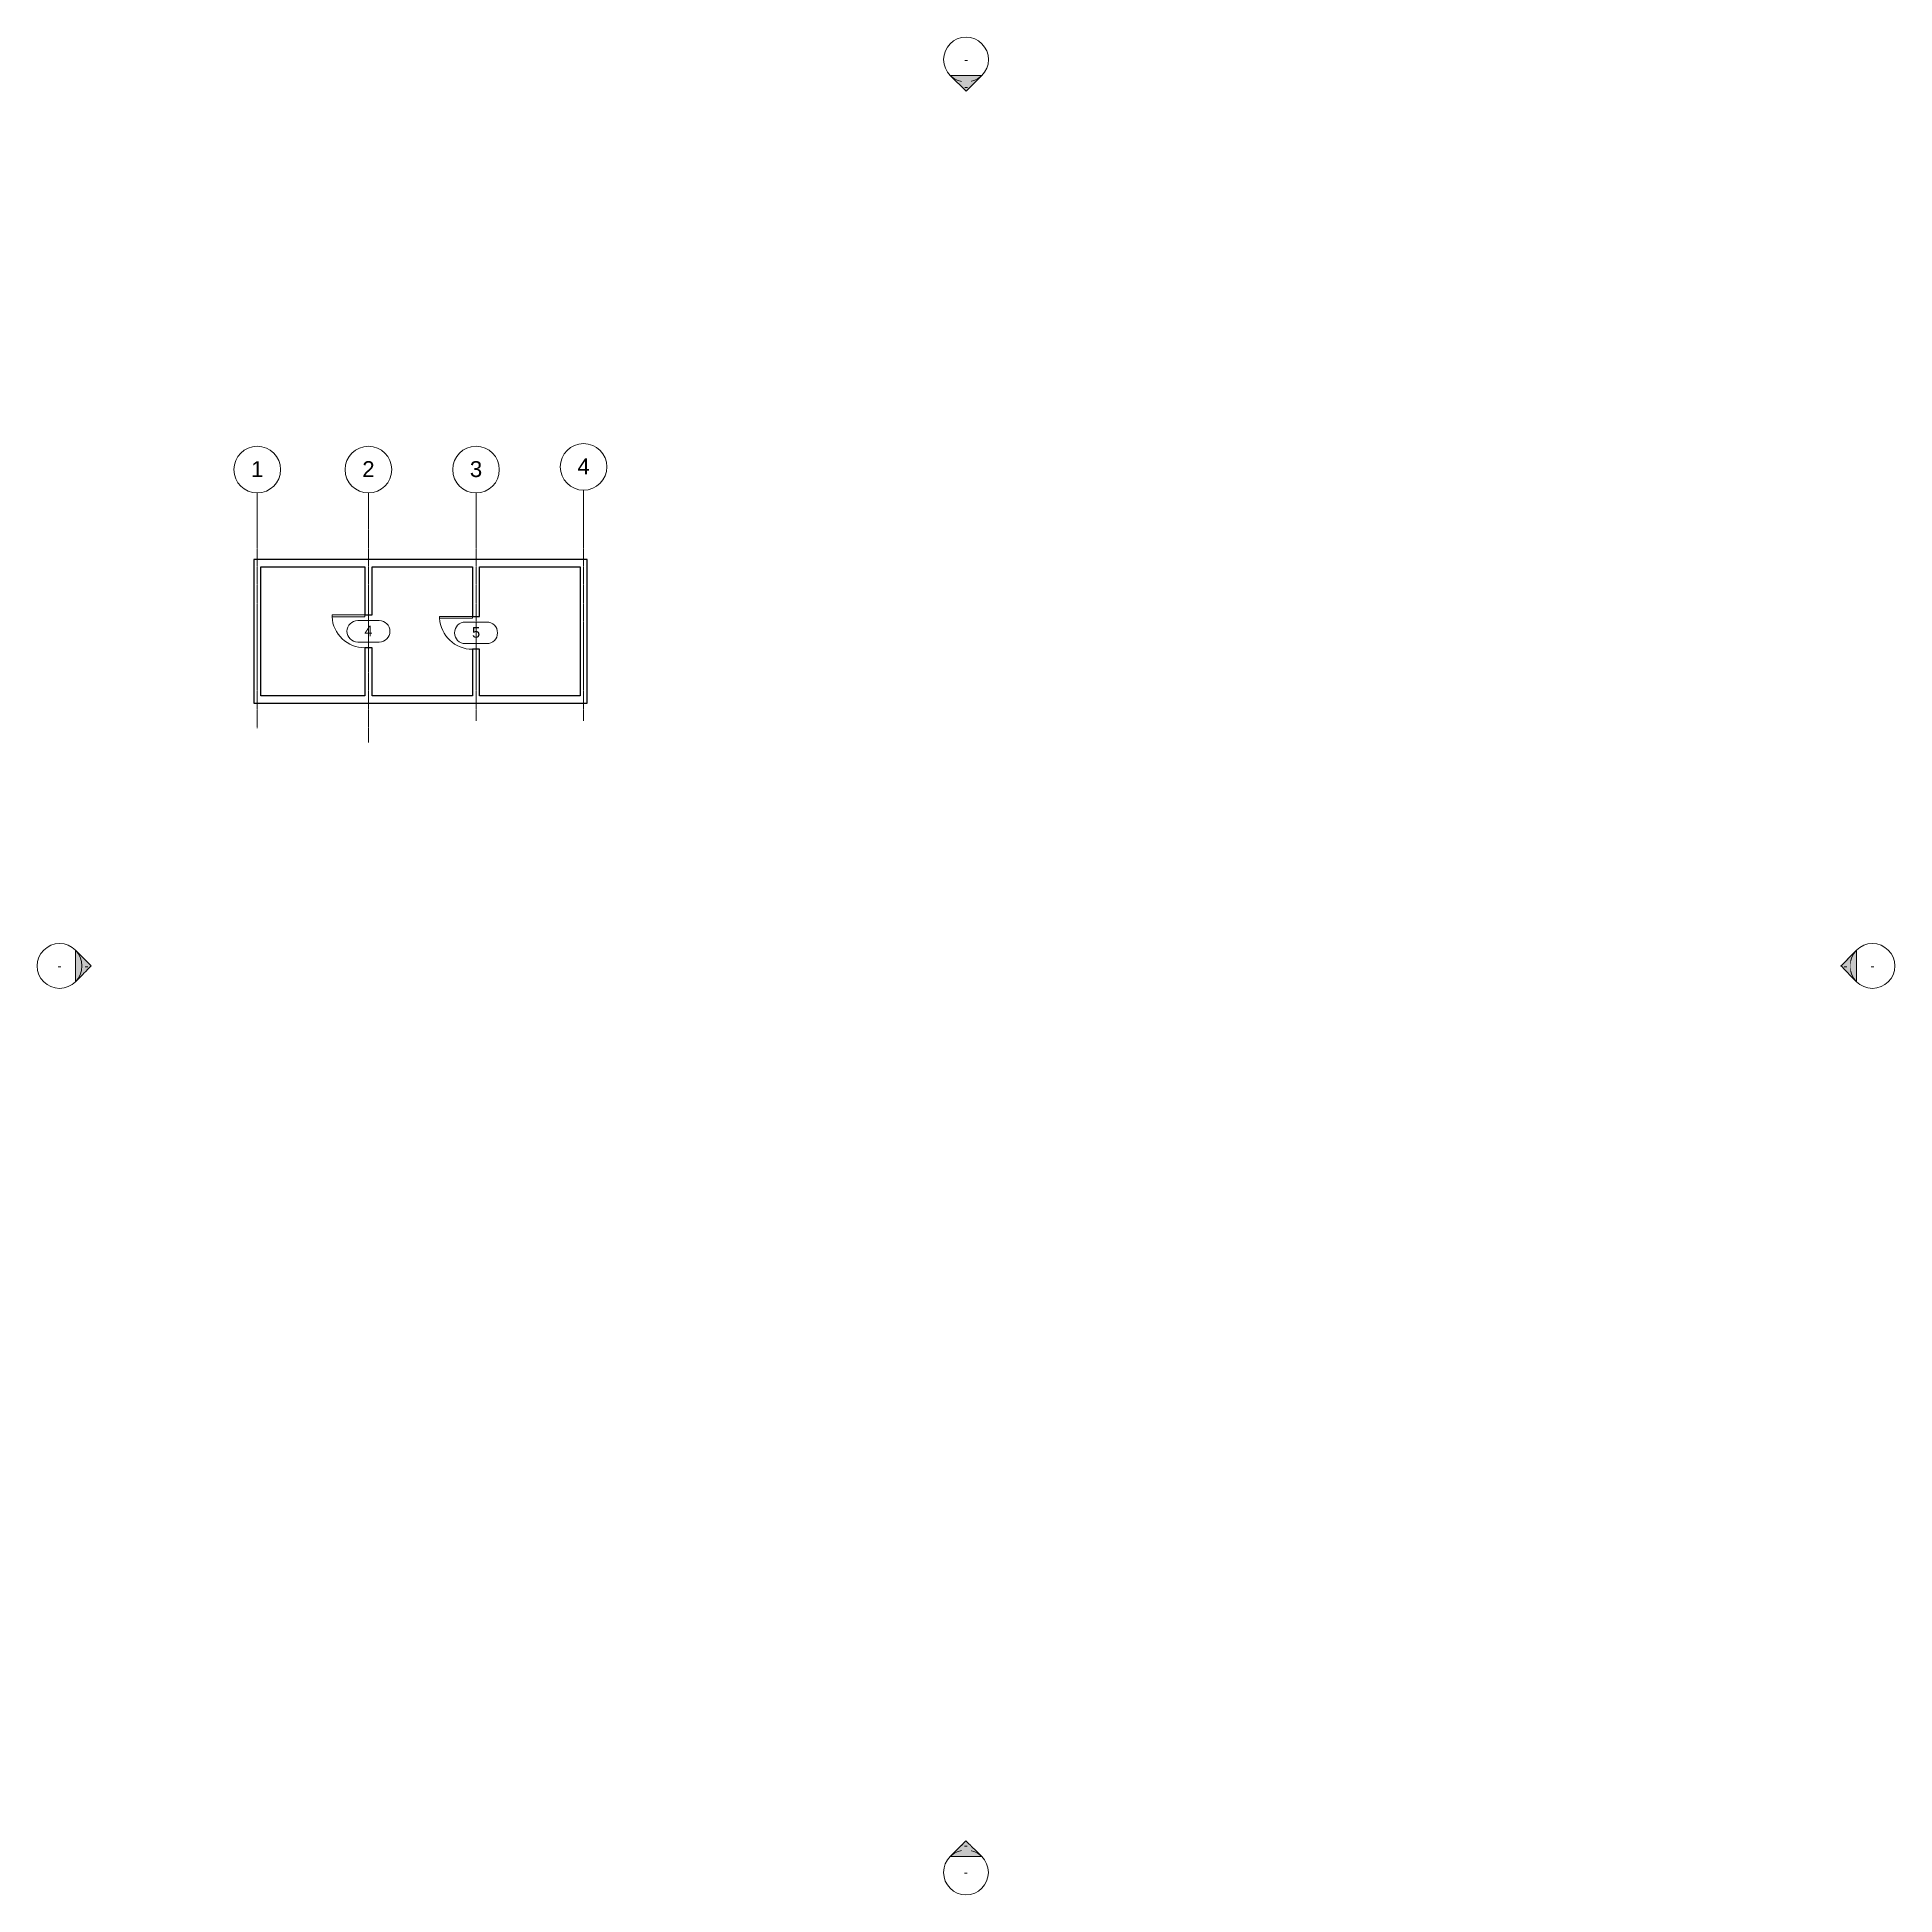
# Model space of a CAD drawing. Header units: millimetres. Extents: x -25902 to 25903, y -25902 to 25900.
import ezdxf

# ---------------------------------------------------------------- set-up
doc = ezdxf.new("R2010")
doc.units = ezdxf.units.MM
doc.linetypes.add('Grid Line', pattern=[22.225, 12.7, -3.175, 3.175, -3.175])
for name, color, linetype, lineweight in [('A-ANNO-SYMB', 6, 'Continuous', 9), ('A-DOOR', 1, 'Continuous', 9), ('A-DOOR-IDEN', 6, 'Continuous', 9), ('A-WALL', 2, 'Continuous', 9), ('S-GRID', 1, 'Continuous', 9)]:
    doc.layers.add(name, color=color, linetype=linetype, lineweight=lineweight)

# ---------------------------------------------------------------- blocks, each defined once
blk = doc.blocks.new('M_Single-Flush - 0915 x 2134mm_1-0-Level 1')
at = {"layer": 'A-DOOR', "lineweight": 18}
for p, q in [((406, 100), (406, 1015)), ((458, 1015), (406, 1015)), ((458, 100), (458, 1015)), ((458, 100), (406, 100))]:
    blk.add_line(p, q, dxfattribs=at)
at = {"layer": 'A-DOOR'}
blk.add_arc((458, 100), 917, 93.1893, 180, dxfattribs=at)
blk = doc.blocks.new('M_Door Tag - M_Door Tag_1-2975-Level 1')
at = {"layer": 'A-DOOR-IDEN'}
for p, q in [((-3, 3), (3, 3)), ((-3, -3), (3, -3))]:
    blk.add_line(p, q, dxfattribs=at)
for centre, start, end in [((-3, 0), 90, 270), ((3, 0), 270, 90)]:
    blk.add_arc(centre, 3, start, end, dxfattribs=at)
blk = doc.blocks.new('Grid - M_Grid Head - Circle_1-11506-Level 1')
at = {"layer": 'S-GRID'}
blk.add_circle((0, 0), 6.5, dxfattribs=at)

msp = doc.modelspace()

# ---------------------------------------------------------------- linework, layer by layer
at = {"layer": 'A-ANNO-SYMB'}
for centre in [(2, 25275), (-25277, 0), (25278, 0), (0, -25277)]:
    msp.add_circle(centre, 625, dxfattribs=at)
at = {"layer": 'A-WALL', "lineweight": 25}
for p, q in [((-10563, 11332), (-19863, 11332)), ((-19863, 11332), (-19863, 7332)), ((-19663, 11132), (-16763, 11132)), ((-19663, 7532), (-19663, 11132)), ((-16763, 11132), (-16763, 9789)), ((-16563, 11132), (-13763, 11132)), ((-16563, 9789), (-16563, 11132)), ((-13763, 11132), (-13763, 9747)), ((-13563, 11132), (-10763, 11132)), ((-13563, 9747), (-13563, 11132)), ((-10763, 11132), (-10763, 7532)), ((-10563, 7332), (-10563, 11332)), ((-16763, 9789), (-16563, 9789)), ((-13763, 9747), (-13563, 9747)), ((-16763, 8874), (-16763, 7532)), ((-16563, 8874), (-16763, 8874)), ((-16563, 7532), (-16563, 8874)), ((-13763, 8832), (-13763, 7532)), ((-13563, 8832), (-13763, 8832)), ((-13563, 7532), (-13563, 8832)), ((-19863, 7332), (-10563, 7332)), ((-16763, 7532), (-19663, 7532)), ((-13763, 7532), (-16563, 7532)), ((-10763, 7532), (-13563, 7532))]:
    msp.add_line(p, q, dxfattribs=at)
at = {"layer": 'S-GRID', "linetype": 'Grid Line'}
for p, q in [((-19763, 6632), (-19763, 13190)), ((-16663, 6232), (-16663, 13190)), ((-13663, 6832), (-13663, 13190)), ((-10663, 6832), (-10663, 13268))]:
    msp.add_line(p, q, dxfattribs=at)

# ---------------------------------------------------------------- block references
at = {"layer": 'A-DOOR', "rotation": 89.99999999999991}
for p in [(-16663, 9332), (-13663, 9289)]:
    msp.add_blockref('M_Single-Flush - 0915 x 2134mm_1-0-Level 1', p, dxfattribs=at)
at = {"layer": 'A-DOOR-IDEN', "xscale": 99.99999999999991, "yscale": 99.99999999999991, "zscale": 99.99999999999991}
for p in [(-16663, 9332), (-13663, 9289)]:
    msp.add_blockref('M_Door Tag - M_Door Tag_1-2975-Level 1', p, dxfattribs=at)
at = {"layer": 'S-GRID', "xscale": 99.99999999999991, "yscale": 99.99999999999991, "zscale": 99.99999999999991}
for p in [(-10663, 13918), (-19763, 13840), (-16663, 13840), (-13663, 13840)]:
    msp.add_blockref('Grid - M_Grid Head - Circle_1-11506-Level 1', p, dxfattribs=at)

# ---------------------------------------------------------------- texts
at = {"layer": 'A-DOOR-IDEN', "char_height": 295.06, "width": 273.6, "attachment_point": 2, "line_spacing_factor": 0.938532}
for s, insert in [('\\fArial|b0|i0|c0|p34|;4', (-16662, 9490)), ('\\fArial|b0|i0|c0|p34|;5', (-13662, 9448))]:
    msp.add_mtext(s, dxfattribs=dict(at, insert=insert))

# ---------------------------------------------------------------- next in the draw order: texts
at = {"layer": 'A-ANNO-SYMB', "char_height": 245.88, "width": 138.46, "attachment_point": 1, "line_spacing_factor": 0.938532, "bg_fill": 3, "box_fill_scale": 1.25, "bg_fill_color": 7}
for insert, bg_fill_transparency in [((-56, 25401), 972060), ((-56, 24647), 960700), ((-25334, 127), 954316), ((-24580, 127), 956364), ((24466, 127), 5505103), ((25220, 127), 5505103), ((-58, -24396), 5505103), ((-58, -25151), 1328832)]:
    msp.add_mtext('\\fArial|b0|i0|c0|p34|;-', dxfattribs=dict(at, insert=insert, bg_fill_transparency=bg_fill_transparency))
at = {"layer": 'S-GRID', "char_height": 442.59, "width": 410.36, "attachment_point": 2, "line_spacing_factor": 0.938532, "bg_fill": 3, "box_fill_scale": 1.25, "bg_fill_color": 7}
for s, insert, bg_fill_transparency in [('\\fArial|b0|i0|c0|p34|;1', (-19763, 14076), 1329348), ('\\fArial|b0|i0|c0|p34|;2', (-16663, 14076), 5505103), ('\\fArial|b0|i0|c0|p34|;3', (-13663, 14076), 1329348), ('\\fArial|b0|i0|c0|p34|;4', (-10663, 14154), 5505103)]:
    msp.add_mtext(s, dxfattribs=dict(at, insert=insert, bg_fill_transparency=bg_fill_transparency))

# ---------------------------------------------------------------- next in the draw order: hatches: boundary and pattern name
at = {"layer": 'A-ANNO-SYMB'}
for points in [[(-440, 24833), (444, 24833), (2, 24391)], [(-24835, -442), (-24835, 442), (-24393, 0)], [(24836, 442), (24836, -442), (24394, 0)], [(442, -24835), (-442, -24835), (0, -24393)]]:
    msp.add_hatch(color=256, dxfattribs=at).paths.add_polyline_path(points, flags=0)

# ---------------------------------------------------------------- next in the draw order: linework, layer by layer
for p, q in [((-440, 24833), (444, 24833)), ((2, 24391), (-440, 24833)), ((444, 24833), (2, 24391)), ((-24835, -442), (-24835, 442)), ((-24835, 442), (-24393, 0)), ((-24393, 0), (-24835, -442)), ((24394, 0), (24836, 442)), ((24836, -442), (24394, 0)), ((24836, 442), (24836, -442)), ((-442, -24835), (0, -24393)), ((442, -24835), (-442, -24835)), ((0, -24393), (442, -24835))]:
    msp.add_line(p, q, dxfattribs=at)

doc.saveas('drawing.dxf')
